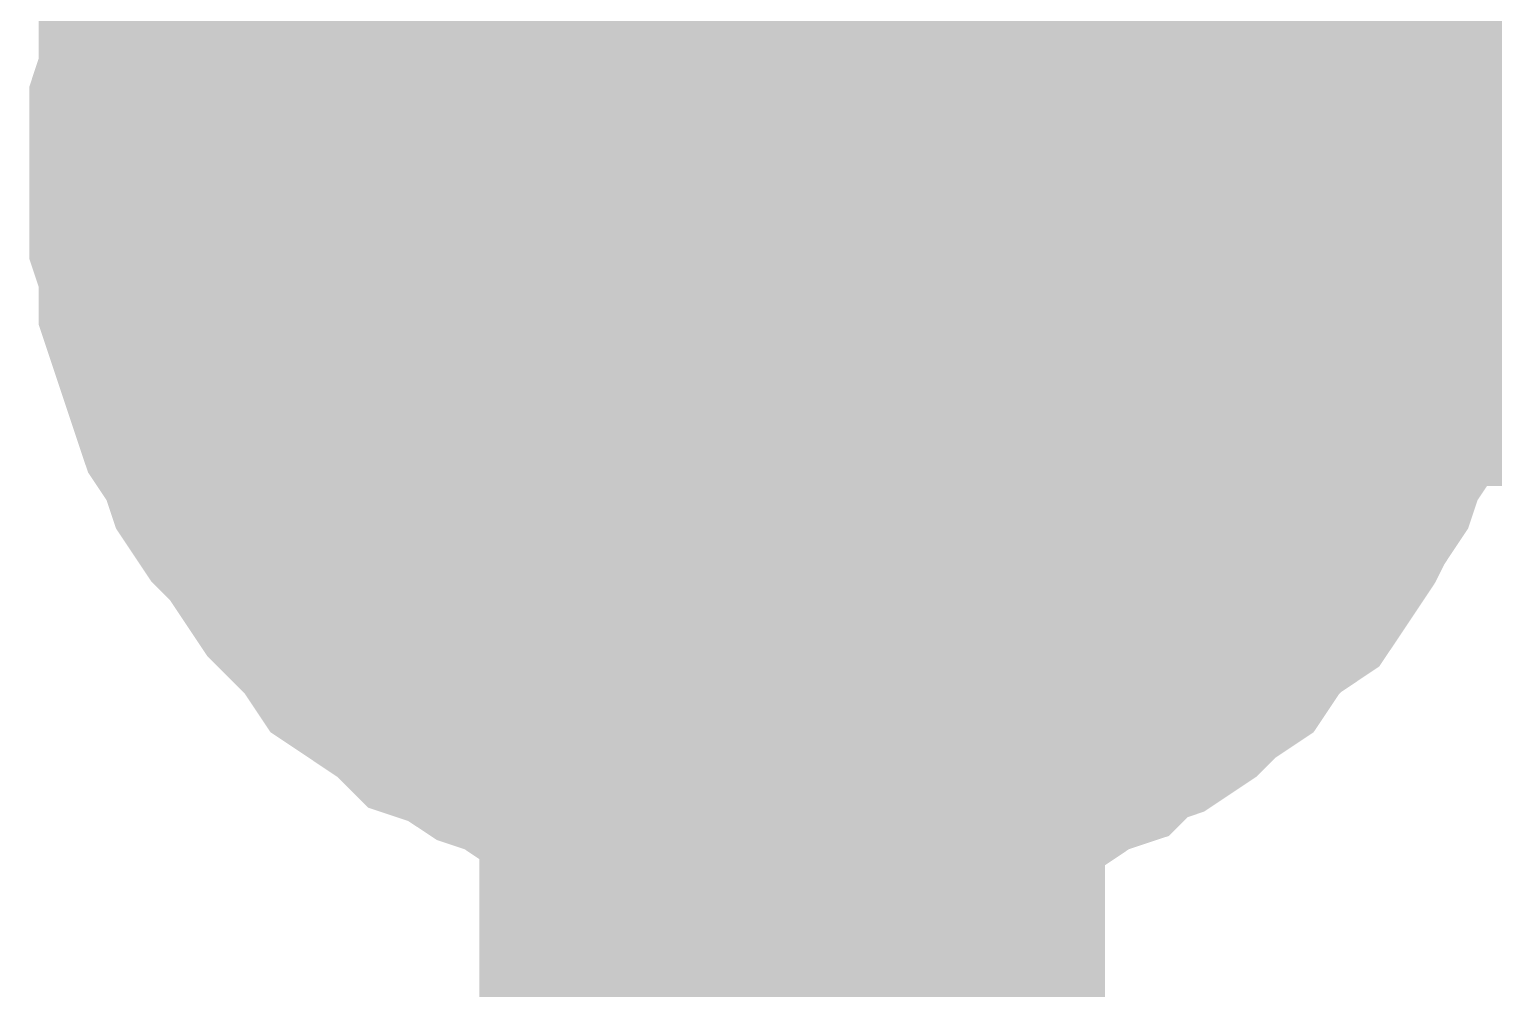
# Model space of a CAD drawing. Header units: inches. Extents: x 0 to 841, y 0 to 594.
# Drawn here: x 344.095 to 345.848, y 254.014 to 255.162 of the extents above; entities that cross this region are included whole.
import ezdxf

# ---------------------------------------------------------------- set-up
doc = ezdxf.new("R2010")
doc.units = ezdxf.units.IN
doc.layers.add('Sheet', color=255, linetype='Continuous')

msp = doc.modelspace()

# ---------------------------------------------------------------- linework, layer by layer
at = {"layer": 'Sheet'}
for points in [[(345.0081, 249.993, 0.7493, 0.7493, 0), (345.0081, 254.9901, 0.7493, 0.7493, 0), (345.0081, 259.9985, 0.7493, 0.7493, 0), (345.0081, 264.9957, 0.7493, 0.7493, 0), (345.0081, 269.9929, 0.7493, 0.7493, 0), (350.0049, 269.9929, 0.7493, 0.7493, 0)], [(344.2445, 254.9901, 0.2997, 0.2997, 0), (344.2445, 255.0351, 0.2997, 0.2997, 0), (344.2445, 255.0687, 0.2997, 0.2997, 0), (344.2557, 255.1024, 0.2997, 0.2997, 0), (344.2557, 255.1473, 0.2997, 0.2997, 0), (344.267, 255.181, 0.2997, 0.2997, 0), (344.2782, 255.2147, 0.2997, 0.2997, 0), (344.2894, 255.2596, 0.2997, 0.2997, 0), (344.3007, 255.2933, 0.2997, 0.2997, 0), (344.3231, 255.327, 0.2997, 0.2997, 0)], [(344.2445, 254.9901, 0.2997, 0.2997, 0), (344.2445, 255.0351, 0.2997, 0.2997, 0), (344.2445, 255.0687, 0.2997, 0.2997, 0), (344.2557, 255.1024, 0.2997, 0.2997, 0), (344.2557, 255.1473, 0.2997, 0.2997, 0), (344.267, 255.181, 0.2997, 0.2997, 0), (344.2782, 255.2147, 0.2997, 0.2997, 0), (344.2894, 255.2596, 0.2997, 0.2997, 0), (344.3007, 255.2933, 0.2997, 0.2997, 0), (344.3231, 255.327, 0.2997, 0.2997, 0)], [(345.693, 255.327, 0.2997, 0.2997, 0), (345.7155, 255.2933, 0.2997, 0.2997, 0), (345.7267, 255.2596, 0.2997, 0.2997, 0), (345.738, 255.2147, 0.2997, 0.2997, 0), (345.7492, 255.181, 0.2997, 0.2997, 0), (345.7604, 255.1473, 0.2997, 0.2997, 0), (345.7604, 255.1024, 0.2997, 0.2997, 0), (345.7716, 255.0687, 0.2997, 0.2997, 0), (345.7716, 255.0351, 0.2997, 0.2997, 0), (345.7716, 254.9901, 0.2997, 0.2997, 0)], [(345.693, 255.327, 0.2997, 0.2997, 0), (345.7155, 255.2933, 0.2997, 0.2997, 0), (345.7267, 255.2596, 0.2997, 0.2997, 0), (345.738, 255.2147, 0.2997, 0.2997, 0), (345.7492, 255.181, 0.2997, 0.2997, 0), (345.7604, 255.1473, 0.2997, 0.2997, 0), (345.7604, 255.1024, 0.2997, 0.2997, 0), (345.7716, 255.0687, 0.2997, 0.2997, 0), (345.7716, 255.0351, 0.2997, 0.2997, 0), (345.7716, 254.9901, 0.2997, 0.2997, 0)], [(344.5028, 254.9901, 0.2997, 0.2997, 0), (344.5028, 255.0126, 0.2997, 0.2997, 0), (344.5028, 255.0463, 0.2997, 0.2997, 0), (344.514, 255.0687, 0.2997, 0.2997, 0), (344.514, 255.0912, 0.2997, 0.2997, 0), (344.514, 255.1137, 0.2997, 0.2997, 0), (344.5252, 255.1473, 0.2997, 0.2997, 0), (344.5365, 255.1698, 0.2997, 0.2997, 0), (344.5477, 255.1923, 0.2997, 0.2997, 0), (344.5477, 255.2147, 0.2997, 0.2997, 0), (344.5589, 255.2372, 0.2997, 0.2997, 0), (344.5702, 255.2596, 0.2997, 0.2997, 0), (344.5926, 255.2821, 0.2997, 0.2997, 0), (344.6038, 255.2933, 0.2997, 0.2997, 0), (344.6151, 255.3158, 0.2997, 0.2997, 0)], [(344.5028, 254.9901, 0.2997, 0.2997, 0), (344.5028, 255.0126, 0.2997, 0.2997, 0), (344.5028, 255.0463, 0.2997, 0.2997, 0), (344.514, 255.0687, 0.2997, 0.2997, 0), (344.514, 255.0912, 0.2997, 0.2997, 0), (344.514, 255.1137, 0.2997, 0.2997, 0), (344.5252, 255.1473, 0.2997, 0.2997, 0), (344.5365, 255.1698, 0.2997, 0.2997, 0), (344.5477, 255.1923, 0.2997, 0.2997, 0), (344.5477, 255.2147, 0.2997, 0.2997, 0), (344.5589, 255.2372, 0.2997, 0.2997, 0), (344.5702, 255.2596, 0.2997, 0.2997, 0), (344.5926, 255.2821, 0.2997, 0.2997, 0), (344.6038, 255.2933, 0.2997, 0.2997, 0), (344.6151, 255.3158, 0.2997, 0.2997, 0)], [(345.4011, 255.3158, 0.2997, 0.2997, 0), (345.4123, 255.2933, 0.2997, 0.2997, 0), (345.4235, 255.2821, 0.2997, 0.2997, 0), (345.446, 255.2596, 0.2997, 0.2997, 0), (345.4572, 255.2372, 0.2997, 0.2997, 0), (345.4685, 255.2147, 0.2997, 0.2997, 0), (345.4685, 255.1923, 0.2997, 0.2997, 0), (345.4797, 255.1698, 0.2997, 0.2997, 0), (345.4909, 255.1473, 0.2997, 0.2997, 0), (345.5021, 255.1137, 0.2997, 0.2997, 0), (345.5021, 255.0912, 0.2997, 0.2997, 0), (345.5021, 255.0687, 0.2997, 0.2997, 0), (345.5134, 255.0463, 0.2997, 0.2997, 0), (345.5134, 255.0126, 0.2997, 0.2997, 0), (345.5134, 254.9901, 0.2997, 0.2997, 0)], [(345.4011, 255.3158, 0.2997, 0.2997, 0), (345.4123, 255.2933, 0.2997, 0.2997, 0), (345.4235, 255.2821, 0.2997, 0.2997, 0), (345.446, 255.2596, 0.2997, 0.2997, 0), (345.4572, 255.2372, 0.2997, 0.2997, 0), (345.4685, 255.2147, 0.2997, 0.2997, 0), (345.4685, 255.1923, 0.2997, 0.2997, 0), (345.4797, 255.1698, 0.2997, 0.2997, 0), (345.4909, 255.1473, 0.2997, 0.2997, 0), (345.5021, 255.1137, 0.2997, 0.2997, 0), (345.5021, 255.0912, 0.2997, 0.2997, 0), (345.5021, 255.0687, 0.2997, 0.2997, 0), (345.5134, 255.0463, 0.2997, 0.2997, 0), (345.5134, 255.0126, 0.2997, 0.2997, 0), (345.5134, 254.9901, 0.2997, 0.2997, 0)], [(345.0081, 254.9901, 0.7493, 0.7493, 0), (350.0049, 254.9901, 0.7493, 0.7493, 0)], [(344.2445, 254.9901, 0.0991, 0.0991, 0), (344.2445, 255.0351, 0.0991, 0.0991, 0), (344.2445, 255.0687, 0.0991, 0.0991, 0), (344.2557, 255.1024, 0.0991, 0.0991, 0), (344.2557, 255.1473, 0.0991, 0.0991, 0), (344.267, 255.181, 0.0991, 0.0991, 0), (344.2782, 255.2147, 0.0991, 0.0991, 0)], [(344.2445, 254.9901, 0.0991, 0.0991, 0), (344.2445, 255.0351, 0.0991, 0.0991, 0), (344.2445, 255.0687, 0.0991, 0.0991, 0), (344.2557, 255.1024, 0.0991, 0.0991, 0), (344.2557, 255.1473, 0.0991, 0.0991, 0), (344.267, 255.181, 0.0991, 0.0991, 0), (344.2782, 255.2147, 0.0991, 0.0991, 0)], [(344.5028, 254.9901, 0.0991, 0.0991, 0), (344.5028, 255.0126, 0.0991, 0.0991, 0), (344.5028, 255.0463, 0.0991, 0.0991, 0), (344.514, 255.0687, 0.0991, 0.0991, 0), (344.514, 255.0912, 0.0991, 0.0991, 0), (344.514, 255.1137, 0.0991, 0.0991, 0), (344.5252, 255.1473, 0.0991, 0.0991, 0), (344.5365, 255.1698, 0.0991, 0.0991, 0), (344.5477, 255.1923, 0.0991, 0.0991, 0), (344.5477, 255.2147, 0.0991, 0.0991, 0)], [(344.5028, 254.9901, 0.0991, 0.0991, 0), (344.5028, 255.0126, 0.0991, 0.0991, 0), (344.5028, 255.0463, 0.0991, 0.0991, 0), (344.514, 255.0687, 0.0991, 0.0991, 0), (344.514, 255.0912, 0.0991, 0.0991, 0), (344.514, 255.1137, 0.0991, 0.0991, 0), (344.5252, 255.1473, 0.0991, 0.0991, 0), (344.5365, 255.1698, 0.0991, 0.0991, 0), (344.5477, 255.1923, 0.0991, 0.0991, 0), (344.5477, 255.2147, 0.0991, 0.0991, 0)], [(345.4685, 255.2147, 0.0991, 0.0991, 0), (345.4685, 255.1923, 0.0991, 0.0991, 0), (345.4797, 255.1698, 0.0991, 0.0991, 0), (345.4909, 255.1473, 0.0991, 0.0991, 0), (345.5021, 255.1137, 0.0991, 0.0991, 0), (345.5021, 255.0912, 0.0991, 0.0991, 0), (345.5021, 255.0687, 0.0991, 0.0991, 0), (345.5134, 255.0463, 0.0991, 0.0991, 0), (345.5134, 255.0126, 0.0991, 0.0991, 0), (345.5134, 254.9901, 0.0991, 0.0991, 0)], [(345.4685, 255.2147, 0.0991, 0.0991, 0), (345.4685, 255.1923, 0.0991, 0.0991, 0), (345.4797, 255.1698, 0.0991, 0.0991, 0), (345.4909, 255.1473, 0.0991, 0.0991, 0), (345.5021, 255.1137, 0.0991, 0.0991, 0), (345.5021, 255.0912, 0.0991, 0.0991, 0), (345.5021, 255.0687, 0.0991, 0.0991, 0), (345.5134, 255.0463, 0.0991, 0.0991, 0), (345.5134, 255.0126, 0.0991, 0.0991, 0), (345.5134, 254.9901, 0.0991, 0.0991, 0)], [(345.738, 255.2147, 0.0991, 0.0991, 0), (345.7492, 255.181, 0.0991, 0.0991, 0), (345.7604, 255.1473, 0.0991, 0.0991, 0), (345.7604, 255.1024, 0.0991, 0.0991, 0), (345.7716, 255.0687, 0.0991, 0.0991, 0), (345.7716, 255.0351, 0.0991, 0.0991, 0), (345.7716, 254.9901, 0.0991, 0.0991, 0)], [(345.738, 255.2147, 0.0991, 0.0991, 0), (345.7492, 255.181, 0.0991, 0.0991, 0), (345.7604, 255.1473, 0.0991, 0.0991, 0), (345.7604, 255.1024, 0.0991, 0.0991, 0), (345.7716, 255.0687, 0.0991, 0.0991, 0), (345.7716, 255.0351, 0.0991, 0.0991, 0), (345.7716, 254.9901, 0.0991, 0.0991, 0)], [(345.0081, 254.2377, 0.2997, 0.2997, 0), (344.9744, 254.2377, 0.2997, 0.2997, 0), (344.9295, 254.2377, 0.2997, 0.2997, 0), (344.8958, 254.249, 0.2997, 0.2997, 0), (344.8509, 254.249, 0.2997, 0.2997, 0), (344.8172, 254.2602, 0.2997, 0.2997, 0), (344.7835, 254.2714, 0.2997, 0.2997, 0), (344.7498, 254.2827, 0.2997, 0.2997, 0), (344.7161, 254.2939, 0.2997, 0.2997, 0), (344.6824, 254.3164, 0.2997, 0.2997, 0), (344.6488, 254.3276, 0.2997, 0.2997, 0), (344.6151, 254.35, 0.2997, 0.2997, 0), (344.5814, 254.3613, 0.2997, 0.2997, 0), (344.5589, 254.3837, 0.2997, 0.2997, 0), (344.5252, 254.4062, 0.2997, 0.2997, 0), (344.4915, 254.4287, 0.2997, 0.2997, 0), (344.4691, 254.4623, 0.2997, 0.2997, 0), (344.4466, 254.4848, 0.2997, 0.2997, 0), (344.4242, 254.5073, 0.2997, 0.2997, 0), (344.4017, 254.5409, 0.2997, 0.2997, 0), (344.3793, 254.5746, 0.2997, 0.2997, 0), (344.3568, 254.5971, 0.2997, 0.2997, 0), (344.3343, 254.6308, 0.2997, 0.2997, 0), (344.3231, 254.6645, 0.2997, 0.2997, 0), (344.3007, 254.6982, 0.2997, 0.2997, 0), (344.2894, 254.7319, 0.2997, 0.2997, 0), (344.2782, 254.7655, 0.2997, 0.2997, 0), (344.267, 254.7992, 0.2997, 0.2997, 0), (344.2557, 254.8329, 0.2997, 0.2997, 0), (344.2557, 254.8778, 0.2997, 0.2997, 0), (344.2445, 254.9115, 0.2997, 0.2997, 0), (344.2445, 254.9564, 0.2997, 0.2997, 0), (344.2445, 254.9901, 0.2997, 0.2997, 0)], [(344.2445, 254.9901, 0.2997, 0.2997, 0), (344.2445, 254.9901, 0.2997, 0.2997, 0)], [(345.0081, 254.2377, 0.2997, 0.2997, 0), (344.9744, 254.2377, 0.2997, 0.2997, 0), (344.9295, 254.2377, 0.2997, 0.2997, 0), (344.8958, 254.249, 0.2997, 0.2997, 0), (344.8509, 254.249, 0.2997, 0.2997, 0), (344.8172, 254.2602, 0.2997, 0.2997, 0), (344.7835, 254.2714, 0.2997, 0.2997, 0), (344.7498, 254.2827, 0.2997, 0.2997, 0), (344.7161, 254.2939, 0.2997, 0.2997, 0), (344.6824, 254.3164, 0.2997, 0.2997, 0), (344.6488, 254.3276, 0.2997, 0.2997, 0), (344.6151, 254.35, 0.2997, 0.2997, 0), (344.5814, 254.3613, 0.2997, 0.2997, 0), (344.5589, 254.3837, 0.2997, 0.2997, 0), (344.5252, 254.4062, 0.2997, 0.2997, 0), (344.4915, 254.4287, 0.2997, 0.2997, 0), (344.4691, 254.4623, 0.2997, 0.2997, 0), (344.4466, 254.4848, 0.2997, 0.2997, 0), (344.4242, 254.5073, 0.2997, 0.2997, 0), (344.4017, 254.5409, 0.2997, 0.2997, 0), (344.3793, 254.5746, 0.2997, 0.2997, 0), (344.3568, 254.5971, 0.2997, 0.2997, 0), (344.3343, 254.6308, 0.2997, 0.2997, 0), (344.3231, 254.6645, 0.2997, 0.2997, 0), (344.3007, 254.6982, 0.2997, 0.2997, 0), (344.2894, 254.7319, 0.2997, 0.2997, 0), (344.2782, 254.7655, 0.2997, 0.2997, 0), (344.267, 254.7992, 0.2997, 0.2997, 0), (344.2557, 254.8329, 0.2997, 0.2997, 0), (344.2557, 254.8778, 0.2997, 0.2997, 0), (344.2445, 254.9115, 0.2997, 0.2997, 0), (344.2445, 254.9564, 0.2997, 0.2997, 0), (344.2445, 254.9901, 0.2997, 0.2997, 0)], [(344.2445, 254.9901, 0.2997, 0.2997, 0), (344.2445, 254.9901, 0.2997, 0.2997, 0)], [(345.0081, 254.4848, 0.2997, 0.2997, 0), (344.9856, 254.4848, 0.2997, 0.2997, 0), (344.9519, 254.4848, 0.2997, 0.2997, 0), (344.9295, 254.496, 0.2997, 0.2997, 0), (344.907, 254.496, 0.2997, 0.2997, 0), (344.8846, 254.496, 0.2997, 0.2997, 0), (344.8621, 254.5073, 0.2997, 0.2997, 0), (344.8284, 254.5185, 0.2997, 0.2997, 0), (344.806, 254.5297, 0.2997, 0.2997, 0), (344.7835, 254.5297, 0.2997, 0.2997, 0), (344.761, 254.5409, 0.2997, 0.2997, 0), (344.7498, 254.5522, 0.2997, 0.2997, 0), (344.7274, 254.5746, 0.2997, 0.2997, 0), (344.7049, 254.5859, 0.2997, 0.2997, 0), (344.6824, 254.5971, 0.2997, 0.2997, 0), (344.6712, 254.6196, 0.2997, 0.2997, 0), (344.6488, 254.6308, 0.2997, 0.2997, 0), (344.6375, 254.6532, 0.2997, 0.2997, 0), (344.6151, 254.6645, 0.2997, 0.2997, 0), (344.6038, 254.6869, 0.2997, 0.2997, 0), (344.5926, 254.7094, 0.2997, 0.2997, 0), (344.5702, 254.7319, 0.2997, 0.2997, 0), (344.5589, 254.7431, 0.2997, 0.2997, 0), (344.5477, 254.7655, 0.2997, 0.2997, 0), (344.5477, 254.788, 0.2997, 0.2997, 0), (344.5365, 254.8105, 0.2997, 0.2997, 0), (344.5252, 254.8441, 0.2997, 0.2997, 0), (344.514, 254.8666, 0.2997, 0.2997, 0), (344.514, 254.8891, 0.2997, 0.2997, 0), (344.514, 254.9115, 0.2997, 0.2997, 0), (344.5028, 254.934, 0.2997, 0.2997, 0), (344.5028, 254.9677, 0.2997, 0.2997, 0), (344.5028, 254.9901, 0.2997, 0.2997, 0)], [(344.5028, 254.9901, 0.2997, 0.2997, 0), (344.5028, 254.9901, 0.2997, 0.2997, 0)], [(345.0081, 254.4848, 0.2997, 0.2997, 0), (344.9856, 254.4848, 0.2997, 0.2997, 0), (344.9519, 254.4848, 0.2997, 0.2997, 0), (344.9295, 254.496, 0.2997, 0.2997, 0), (344.907, 254.496, 0.2997, 0.2997, 0), (344.8846, 254.496, 0.2997, 0.2997, 0), (344.8621, 254.5073, 0.2997, 0.2997, 0), (344.8284, 254.5185, 0.2997, 0.2997, 0), (344.806, 254.5297, 0.2997, 0.2997, 0), (344.7835, 254.5297, 0.2997, 0.2997, 0), (344.761, 254.5409, 0.2997, 0.2997, 0), (344.7498, 254.5522, 0.2997, 0.2997, 0), (344.7274, 254.5746, 0.2997, 0.2997, 0), (344.7049, 254.5859, 0.2997, 0.2997, 0), (344.6824, 254.5971, 0.2997, 0.2997, 0), (344.6712, 254.6196, 0.2997, 0.2997, 0), (344.6488, 254.6308, 0.2997, 0.2997, 0), (344.6375, 254.6532, 0.2997, 0.2997, 0), (344.6151, 254.6645, 0.2997, 0.2997, 0), (344.6038, 254.6869, 0.2997, 0.2997, 0), (344.5926, 254.7094, 0.2997, 0.2997, 0), (344.5702, 254.7319, 0.2997, 0.2997, 0), (344.5589, 254.7431, 0.2997, 0.2997, 0), (344.5477, 254.7655, 0.2997, 0.2997, 0), (344.5477, 254.788, 0.2997, 0.2997, 0), (344.5365, 254.8105, 0.2997, 0.2997, 0), (344.5252, 254.8441, 0.2997, 0.2997, 0), (344.514, 254.8666, 0.2997, 0.2997, 0), (344.514, 254.8891, 0.2997, 0.2997, 0), (344.514, 254.9115, 0.2997, 0.2997, 0), (344.5028, 254.934, 0.2997, 0.2997, 0), (344.5028, 254.9677, 0.2997, 0.2997, 0), (344.5028, 254.9901, 0.2997, 0.2997, 0)], [(344.5028, 254.9901, 0.2997, 0.2997, 0), (344.5028, 254.9901, 0.2997, 0.2997, 0)], [(345.7716, 254.9901, 0.2997, 0.2997, 0), (345.7716, 254.9564, 0.2997, 0.2997, 0), (345.7716, 254.9115, 0.2997, 0.2997, 0), (345.7604, 254.8778, 0.2997, 0.2997, 0), (345.7604, 254.8329, 0.2997, 0.2997, 0), (345.7492, 254.7992, 0.2997, 0.2997, 0), (345.738, 254.7655, 0.2997, 0.2997, 0), (345.7267, 254.7319, 0.2997, 0.2997, 0), (345.7155, 254.6982, 0.2997, 0.2997, 0), (345.693, 254.6645, 0.2997, 0.2997, 0), (345.6818, 254.6308, 0.2997, 0.2997, 0), (345.6594, 254.5971, 0.2997, 0.2997, 0), (345.6481, 254.5746, 0.2997, 0.2997, 0), (345.6257, 254.5409, 0.2997, 0.2997, 0), (345.6032, 254.5073, 0.2997, 0.2997, 0), (345.5695, 254.4848, 0.2997, 0.2997, 0), (345.5471, 254.4623, 0.2997, 0.2997, 0), (345.5246, 254.4287, 0.2997, 0.2997, 0), (345.4909, 254.4062, 0.2997, 0.2997, 0), (345.4685, 254.3837, 0.2997, 0.2997, 0), (345.4348, 254.3613, 0.2997, 0.2997, 0), (345.4011, 254.35, 0.2997, 0.2997, 0), (345.3786, 254.3276, 0.2997, 0.2997, 0), (345.3449, 254.3164, 0.2997, 0.2997, 0), (345.3113, 254.2939, 0.2997, 0.2997, 0), (345.2776, 254.2827, 0.2997, 0.2997, 0), (345.2327, 254.2714, 0.2997, 0.2997, 0), (345.199, 254.2602, 0.2997, 0.2997, 0), (345.1653, 254.249, 0.2997, 0.2997, 0), (345.1204, 254.249, 0.2997, 0.2997, 0), (345.0867, 254.2377, 0.2997, 0.2997, 0), (345.053, 254.2377, 0.2997, 0.2997, 0), (345.0081, 254.2377, 0.2997, 0.2997, 0)], [(345.7716, 254.9901, 0.2997, 0.2997, 0), (345.7716, 254.9564, 0.2997, 0.2997, 0), (345.7716, 254.9115, 0.2997, 0.2997, 0), (345.7604, 254.8778, 0.2997, 0.2997, 0), (345.7604, 254.8329, 0.2997, 0.2997, 0), (345.7492, 254.7992, 0.2997, 0.2997, 0), (345.738, 254.7655, 0.2997, 0.2997, 0), (345.7267, 254.7319, 0.2997, 0.2997, 0), (345.7155, 254.6982, 0.2997, 0.2997, 0), (345.693, 254.6645, 0.2997, 0.2997, 0), (345.6818, 254.6308, 0.2997, 0.2997, 0), (345.6594, 254.5971, 0.2997, 0.2997, 0), (345.6481, 254.5746, 0.2997, 0.2997, 0), (345.6257, 254.5409, 0.2997, 0.2997, 0), (345.6032, 254.5073, 0.2997, 0.2997, 0), (345.5695, 254.4848, 0.2997, 0.2997, 0), (345.5471, 254.4623, 0.2997, 0.2997, 0), (345.5246, 254.4287, 0.2997, 0.2997, 0), (345.4909, 254.4062, 0.2997, 0.2997, 0), (345.4685, 254.3837, 0.2997, 0.2997, 0), (345.4348, 254.3613, 0.2997, 0.2997, 0), (345.4011, 254.35, 0.2997, 0.2997, 0), (345.3786, 254.3276, 0.2997, 0.2997, 0), (345.3449, 254.3164, 0.2997, 0.2997, 0), (345.3113, 254.2939, 0.2997, 0.2997, 0), (345.2776, 254.2827, 0.2997, 0.2997, 0), (345.2327, 254.2714, 0.2997, 0.2997, 0), (345.199, 254.2602, 0.2997, 0.2997, 0), (345.1653, 254.249, 0.2997, 0.2997, 0), (345.1204, 254.249, 0.2997, 0.2997, 0), (345.0867, 254.2377, 0.2997, 0.2997, 0), (345.053, 254.2377, 0.2997, 0.2997, 0), (345.0081, 254.2377, 0.2997, 0.2997, 0)], [(345.5134, 254.9901, 0.2997, 0.2997, 0), (345.5134, 254.9677, 0.2997, 0.2997, 0), (345.5134, 254.934, 0.2997, 0.2997, 0), (345.5021, 254.9115, 0.2997, 0.2997, 0), (345.5021, 254.8891, 0.2997, 0.2997, 0), (345.5021, 254.8666, 0.2997, 0.2997, 0), (345.4909, 254.8441, 0.2997, 0.2997, 0), (345.4797, 254.8105, 0.2997, 0.2997, 0), (345.4685, 254.788, 0.2997, 0.2997, 0), (345.4685, 254.7655, 0.2997, 0.2997, 0), (345.4572, 254.7431, 0.2997, 0.2997, 0), (345.446, 254.7319, 0.2997, 0.2997, 0), (345.4235, 254.7094, 0.2997, 0.2997, 0), (345.4123, 254.6869, 0.2997, 0.2997, 0), (345.4011, 254.6645, 0.2997, 0.2997, 0), (345.3786, 254.6532, 0.2997, 0.2997, 0), (345.3674, 254.6308, 0.2997, 0.2997, 0), (345.3449, 254.6196, 0.2997, 0.2997, 0), (345.3337, 254.5971, 0.2997, 0.2997, 0), (345.3113, 254.5859, 0.2997, 0.2997, 0), (345.2888, 254.5746, 0.2997, 0.2997, 0), (345.2663, 254.5522, 0.2997, 0.2997, 0), (345.2551, 254.5409, 0.2997, 0.2997, 0), (345.2327, 254.5297, 0.2997, 0.2997, 0), (345.2102, 254.5297, 0.2997, 0.2997, 0), (345.1877, 254.5185, 0.2997, 0.2997, 0), (345.1541, 254.5073, 0.2997, 0.2997, 0), (345.1316, 254.496, 0.2997, 0.2997, 0), (345.1091, 254.496, 0.2997, 0.2997, 0), (345.0867, 254.496, 0.2997, 0.2997, 0), (345.0642, 254.4848, 0.2997, 0.2997, 0), (345.0305, 254.4848, 0.2997, 0.2997, 0), (345.0081, 254.4848, 0.2997, 0.2997, 0)], [(345.5134, 254.9901, 0.2997, 0.2997, 0), (345.5134, 254.9677, 0.2997, 0.2997, 0), (345.5134, 254.934, 0.2997, 0.2997, 0), (345.5021, 254.9115, 0.2997, 0.2997, 0), (345.5021, 254.8891, 0.2997, 0.2997, 0), (345.5021, 254.8666, 0.2997, 0.2997, 0), (345.4909, 254.8441, 0.2997, 0.2997, 0), (345.4797, 254.8105, 0.2997, 0.2997, 0), (345.4685, 254.788, 0.2997, 0.2997, 0), (345.4685, 254.7655, 0.2997, 0.2997, 0), (345.4572, 254.7431, 0.2997, 0.2997, 0), (345.446, 254.7319, 0.2997, 0.2997, 0), (345.4235, 254.7094, 0.2997, 0.2997, 0), (345.4123, 254.6869, 0.2997, 0.2997, 0), (345.4011, 254.6645, 0.2997, 0.2997, 0), (345.3786, 254.6532, 0.2997, 0.2997, 0), (345.3674, 254.6308, 0.2997, 0.2997, 0), (345.3449, 254.6196, 0.2997, 0.2997, 0), (345.3337, 254.5971, 0.2997, 0.2997, 0), (345.3113, 254.5859, 0.2997, 0.2997, 0), (345.2888, 254.5746, 0.2997, 0.2997, 0), (345.2663, 254.5522, 0.2997, 0.2997, 0), (345.2551, 254.5409, 0.2997, 0.2997, 0), (345.2327, 254.5297, 0.2997, 0.2997, 0), (345.2102, 254.5297, 0.2997, 0.2997, 0), (345.1877, 254.5185, 0.2997, 0.2997, 0), (345.1541, 254.5073, 0.2997, 0.2997, 0), (345.1316, 254.496, 0.2997, 0.2997, 0), (345.1091, 254.496, 0.2997, 0.2997, 0), (345.0867, 254.496, 0.2997, 0.2997, 0), (345.0642, 254.4848, 0.2997, 0.2997, 0), (345.0305, 254.4848, 0.2997, 0.2997, 0), (345.0081, 254.4848, 0.2997, 0.2997, 0)], [(345.5134, 254.9901, 0.2997, 0.2997, 0), (345.5134, 254.9901, 0.2997, 0.2997, 0), (345.5134, 254.9901, 0.2997, 0.2997, 0), (345.5134, 254.9901, 0.2997, 0.2997, 0), (345.5134, 254.9901, 0.2997, 0.2997, 0), (345.5134, 254.9901, 0.2997, 0.2997, 0), (345.5134, 254.9901, 0.2997, 0.2997, 0), (345.5134, 254.9901, 0.2997, 0.2997, 0), (345.5134, 254.9901, 0.2997, 0.2997, 0), (345.5134, 254.9901, 0.2997, 0.2997, 0), (345.5134, 254.9901, 0.2997, 0.2997, 0), (345.5134, 254.9901, 0.2997, 0.2997, 0), (345.5134, 254.9901, 0.2997, 0.2997, 0), (345.5134, 254.9901, 0.2997, 0.2997, 0), (345.5134, 254.9901, 0.2997, 0.2997, 0), (345.5134, 254.9901, 0.2997, 0.2997, 0), (345.5134, 254.9901, 0.2997, 0.2997, 0), (345.5134, 254.9901, 0.2997, 0.2997, 0), (345.5134, 254.9901, 0.2997, 0.2997, 0), (345.5134, 254.9901, 0.2997, 0.2997, 0), (345.5134, 254.9901, 0.2997, 0.2997, 0), (345.5134, 254.9901, 0.2997, 0.2997, 0), (345.5134, 254.9901, 0.2997, 0.2997, 0), (345.5134, 254.9901, 0.2997, 0.2997, 0), (345.5134, 254.9901, 0.2997, 0.2997, 0), (345.5134, 254.9901, 0.2997, 0.2997, 0), (345.5134, 254.9901, 0.2997, 0.2997, 0), (345.5134, 254.9901, 0.2997, 0.2997, 0), (345.5134, 254.9901, 0.2997, 0.2997, 0), (345.5134, 254.9901, 0.2997, 0.2997, 0), (345.5134, 254.9901, 0.2997, 0.2997, 0), (345.5134, 254.9901, 0.2997, 0.2997, 0), (345.5134, 254.9901, 0.2997, 0.2997, 0)], [(345.5134, 254.9901, 0.2997, 0.2997, 0), (345.5134, 254.9901, 0.2997, 0.2997, 0)], [(345.5134, 254.9901, 0.2997, 0.2997, 0), (345.5134, 254.9901, 0.2997, 0.2997, 0), (345.5134, 254.9901, 0.2997, 0.2997, 0), (345.5134, 254.9901, 0.2997, 0.2997, 0), (345.5134, 254.9901, 0.2997, 0.2997, 0), (345.5134, 254.9901, 0.2997, 0.2997, 0), (345.5134, 254.9901, 0.2997, 0.2997, 0), (345.5134, 254.9901, 0.2997, 0.2997, 0), (345.5134, 254.9901, 0.2997, 0.2997, 0), (345.5134, 254.9901, 0.2997, 0.2997, 0), (345.5134, 254.9901, 0.2997, 0.2997, 0), (345.5134, 254.9901, 0.2997, 0.2997, 0), (345.5134, 254.9901, 0.2997, 0.2997, 0), (345.5134, 254.9901, 0.2997, 0.2997, 0), (345.5134, 254.9901, 0.2997, 0.2997, 0), (345.5134, 254.9901, 0.2997, 0.2997, 0), (345.5134, 254.9901, 0.2997, 0.2997, 0), (345.5134, 254.9901, 0.2997, 0.2997, 0), (345.5134, 254.9901, 0.2997, 0.2997, 0), (345.5134, 254.9901, 0.2997, 0.2997, 0), (345.5134, 254.9901, 0.2997, 0.2997, 0), (345.5134, 254.9901, 0.2997, 0.2997, 0), (345.5134, 254.9901, 0.2997, 0.2997, 0), (345.5134, 254.9901, 0.2997, 0.2997, 0), (345.5134, 254.9901, 0.2997, 0.2997, 0), (345.5134, 254.9901, 0.2997, 0.2997, 0), (345.5134, 254.9901, 0.2997, 0.2997, 0), (345.5134, 254.9901, 0.2997, 0.2997, 0), (345.5134, 254.9901, 0.2997, 0.2997, 0), (345.5134, 254.9901, 0.2997, 0.2997, 0), (345.5134, 254.9901, 0.2997, 0.2997, 0), (345.5134, 254.9901, 0.2997, 0.2997, 0), (345.5134, 254.9901, 0.2997, 0.2997, 0)], [(345.5134, 254.9901, 0.2997, 0.2997, 0), (345.5134, 254.9901, 0.2997, 0.2997, 0)], [(345.7716, 254.9901, 0.2997, 0.2997, 0), (345.7716, 254.9901, 0.2997, 0.2997, 0), (345.7716, 254.9901, 0.2997, 0.2997, 0), (345.7716, 254.9901, 0.2997, 0.2997, 0), (345.7716, 254.9901, 0.2997, 0.2997, 0), (345.7716, 254.9901, 0.2997, 0.2997, 0), (345.7716, 254.9901, 0.2997, 0.2997, 0), (345.7716, 254.9901, 0.2997, 0.2997, 0), (345.7716, 254.9901, 0.2997, 0.2997, 0), (345.7716, 254.9901, 0.2997, 0.2997, 0), (345.7716, 254.9901, 0.2997, 0.2997, 0), (345.7716, 254.9901, 0.2997, 0.2997, 0), (345.7716, 254.9901, 0.2997, 0.2997, 0), (345.7716, 254.9901, 0.2997, 0.2997, 0), (345.7716, 254.9901, 0.2997, 0.2997, 0), (345.7716, 254.9901, 0.2997, 0.2997, 0), (345.7716, 254.9901, 0.2997, 0.2997, 0), (345.7716, 254.9901, 0.2997, 0.2997, 0), (345.7716, 254.9901, 0.2997, 0.2997, 0), (345.7716, 254.9901, 0.2997, 0.2997, 0), (345.7716, 254.9901, 0.2997, 0.2997, 0), (345.7716, 254.9901, 0.2997, 0.2997, 0), (345.7716, 254.9901, 0.2997, 0.2997, 0), (345.7716, 254.9901, 0.2997, 0.2997, 0), (345.7716, 254.9901, 0.2997, 0.2997, 0), (345.7716, 254.9901, 0.2997, 0.2997, 0), (345.7716, 254.9901, 0.2997, 0.2997, 0), (345.7716, 254.9901, 0.2997, 0.2997, 0), (345.7716, 254.9901, 0.2997, 0.2997, 0), (345.7716, 254.9901, 0.2997, 0.2997, 0), (345.7716, 254.9901, 0.2997, 0.2997, 0), (345.7716, 254.9901, 0.2997, 0.2997, 0), (345.7716, 254.9901, 0.2997, 0.2997, 0)], [(345.7716, 254.9901, 0.2997, 0.2997, 0), (345.7716, 254.9901, 0.2997, 0.2997, 0)], [(345.7716, 254.9901, 0.2997, 0.2997, 0), (345.7716, 254.9901, 0.2997, 0.2997, 0), (345.7716, 254.9901, 0.2997, 0.2997, 0), (345.7716, 254.9901, 0.2997, 0.2997, 0), (345.7716, 254.9901, 0.2997, 0.2997, 0), (345.7716, 254.9901, 0.2997, 0.2997, 0), (345.7716, 254.9901, 0.2997, 0.2997, 0), (345.7716, 254.9901, 0.2997, 0.2997, 0), (345.7716, 254.9901, 0.2997, 0.2997, 0), (345.7716, 254.9901, 0.2997, 0.2997, 0), (345.7716, 254.9901, 0.2997, 0.2997, 0), (345.7716, 254.9901, 0.2997, 0.2997, 0), (345.7716, 254.9901, 0.2997, 0.2997, 0), (345.7716, 254.9901, 0.2997, 0.2997, 0), (345.7716, 254.9901, 0.2997, 0.2997, 0), (345.7716, 254.9901, 0.2997, 0.2997, 0), (345.7716, 254.9901, 0.2997, 0.2997, 0), (345.7716, 254.9901, 0.2997, 0.2997, 0), (345.7716, 254.9901, 0.2997, 0.2997, 0), (345.7716, 254.9901, 0.2997, 0.2997, 0), (345.7716, 254.9901, 0.2997, 0.2997, 0), (345.7716, 254.9901, 0.2997, 0.2997, 0), (345.7716, 254.9901, 0.2997, 0.2997, 0), (345.7716, 254.9901, 0.2997, 0.2997, 0), (345.7716, 254.9901, 0.2997, 0.2997, 0), (345.7716, 254.9901, 0.2997, 0.2997, 0), (345.7716, 254.9901, 0.2997, 0.2997, 0), (345.7716, 254.9901, 0.2997, 0.2997, 0), (345.7716, 254.9901, 0.2997, 0.2997, 0), (345.7716, 254.9901, 0.2997, 0.2997, 0), (345.7716, 254.9901, 0.2997, 0.2997, 0), (345.7716, 254.9901, 0.2997, 0.2997, 0), (345.7716, 254.9901, 0.2997, 0.2997, 0)], [(345.7716, 254.9901, 0.2997, 0.2997, 0), (345.7716, 254.9901, 0.2997, 0.2997, 0)], [(345.0081, 254.2377, 0.0991, 0.0991, 0), (344.9744, 254.2377, 0.0991, 0.0991, 0), (344.9295, 254.2377, 0.0991, 0.0991, 0), (344.8958, 254.249, 0.0991, 0.0991, 0), (344.8509, 254.249, 0.0991, 0.0991, 0), (344.8172, 254.2602, 0.0991, 0.0991, 0), (344.7835, 254.2714, 0.0991, 0.0991, 0), (344.7498, 254.2827, 0.0991, 0.0991, 0), (344.7161, 254.2939, 0.0991, 0.0991, 0), (344.6824, 254.3164, 0.0991, 0.0991, 0), (344.6488, 254.3276, 0.0991, 0.0991, 0), (344.6151, 254.35, 0.0991, 0.0991, 0), (344.5814, 254.3613, 0.0991, 0.0991, 0), (344.5589, 254.3837, 0.0991, 0.0991, 0), (344.5252, 254.4062, 0.0991, 0.0991, 0), (344.4915, 254.4287, 0.0991, 0.0991, 0), (344.4691, 254.4623, 0.0991, 0.0991, 0), (344.4466, 254.4848, 0.0991, 0.0991, 0), (344.4242, 254.5073, 0.0991, 0.0991, 0), (344.4017, 254.5409, 0.0991, 0.0991, 0), (344.3793, 254.5746, 0.0991, 0.0991, 0), (344.3568, 254.5971, 0.0991, 0.0991, 0), (344.3343, 254.6308, 0.0991, 0.0991, 0), (344.3231, 254.6645, 0.0991, 0.0991, 0), (344.3007, 254.6982, 0.0991, 0.0991, 0), (344.2894, 254.7319, 0.0991, 0.0991, 0), (344.2782, 254.7655, 0.0991, 0.0991, 0), (344.267, 254.7992, 0.0991, 0.0991, 0), (344.2557, 254.8329, 0.0991, 0.0991, 0), (344.2557, 254.8778, 0.0991, 0.0991, 0), (344.2445, 254.9115, 0.0991, 0.0991, 0), (344.2445, 254.9564, 0.0991, 0.0991, 0), (344.2445, 254.9901, 0.0991, 0.0991, 0)], [(344.2445, 254.9901, 0.0991, 0.0991, 0), (344.2445, 254.9901, 0.0991, 0.0991, 0)], [(345.0081, 254.2377, 0.0991, 0.0991, 0), (344.9744, 254.2377, 0.0991, 0.0991, 0), (344.9295, 254.2377, 0.0991, 0.0991, 0), (344.8958, 254.249, 0.0991, 0.0991, 0), (344.8509, 254.249, 0.0991, 0.0991, 0), (344.8172, 254.2602, 0.0991, 0.0991, 0), (344.7835, 254.2714, 0.0991, 0.0991, 0), (344.7498, 254.2827, 0.0991, 0.0991, 0), (344.7161, 254.2939, 0.0991, 0.0991, 0), (344.6824, 254.3164, 0.0991, 0.0991, 0), (344.6488, 254.3276, 0.0991, 0.0991, 0), (344.6151, 254.35, 0.0991, 0.0991, 0), (344.5814, 254.3613, 0.0991, 0.0991, 0), (344.5589, 254.3837, 0.0991, 0.0991, 0), (344.5252, 254.4062, 0.0991, 0.0991, 0), (344.4915, 254.4287, 0.0991, 0.0991, 0), (344.4691, 254.4623, 0.0991, 0.0991, 0), (344.4466, 254.4848, 0.0991, 0.0991, 0), (344.4242, 254.5073, 0.0991, 0.0991, 0), (344.4017, 254.5409, 0.0991, 0.0991, 0), (344.3793, 254.5746, 0.0991, 0.0991, 0), (344.3568, 254.5971, 0.0991, 0.0991, 0), (344.3343, 254.6308, 0.0991, 0.0991, 0), (344.3231, 254.6645, 0.0991, 0.0991, 0), (344.3007, 254.6982, 0.0991, 0.0991, 0), (344.2894, 254.7319, 0.0991, 0.0991, 0), (344.2782, 254.7655, 0.0991, 0.0991, 0), (344.267, 254.7992, 0.0991, 0.0991, 0), (344.2557, 254.8329, 0.0991, 0.0991, 0), (344.2557, 254.8778, 0.0991, 0.0991, 0), (344.2445, 254.9115, 0.0991, 0.0991, 0), (344.2445, 254.9564, 0.0991, 0.0991, 0), (344.2445, 254.9901, 0.0991, 0.0991, 0)], [(344.2445, 254.9901, 0.0991, 0.0991, 0), (344.2445, 254.9901, 0.0991, 0.0991, 0)], [(345.0081, 254.4848, 0.0991, 0.0991, 0), (344.9856, 254.4848, 0.0991, 0.0991, 0), (344.9519, 254.4848, 0.0991, 0.0991, 0), (344.9295, 254.496, 0.0991, 0.0991, 0), (344.907, 254.496, 0.0991, 0.0991, 0), (344.8846, 254.496, 0.0991, 0.0991, 0), (344.8621, 254.5073, 0.0991, 0.0991, 0), (344.8284, 254.5185, 0.0991, 0.0991, 0), (344.806, 254.5297, 0.0991, 0.0991, 0), (344.7835, 254.5297, 0.0991, 0.0991, 0), (344.761, 254.5409, 0.0991, 0.0991, 0), (344.7498, 254.5522, 0.0991, 0.0991, 0), (344.7274, 254.5746, 0.0991, 0.0991, 0), (344.7049, 254.5859, 0.0991, 0.0991, 0), (344.6824, 254.5971, 0.0991, 0.0991, 0), (344.6712, 254.6196, 0.0991, 0.0991, 0), (344.6488, 254.6308, 0.0991, 0.0991, 0), (344.6375, 254.6532, 0.0991, 0.0991, 0), (344.6151, 254.6645, 0.0991, 0.0991, 0), (344.6038, 254.6869, 0.0991, 0.0991, 0), (344.5926, 254.7094, 0.0991, 0.0991, 0), (344.5702, 254.7319, 0.0991, 0.0991, 0), (344.5589, 254.7431, 0.0991, 0.0991, 0), (344.5477, 254.7655, 0.0991, 0.0991, 0), (344.5477, 254.788, 0.0991, 0.0991, 0), (344.5365, 254.8105, 0.0991, 0.0991, 0), (344.5252, 254.8441, 0.0991, 0.0991, 0), (344.514, 254.8666, 0.0991, 0.0991, 0), (344.514, 254.8891, 0.0991, 0.0991, 0), (344.514, 254.9115, 0.0991, 0.0991, 0), (344.5028, 254.934, 0.0991, 0.0991, 0), (344.5028, 254.9677, 0.0991, 0.0991, 0), (344.5028, 254.9901, 0.0991, 0.0991, 0)], [(344.5028, 254.9901, 0.0991, 0.0991, 0), (344.5028, 254.9901, 0.0991, 0.0991, 0)], [(345.0081, 254.4848, 0.0991, 0.0991, 0), (344.9856, 254.4848, 0.0991, 0.0991, 0), (344.9519, 254.4848, 0.0991, 0.0991, 0), (344.9295, 254.496, 0.0991, 0.0991, 0), (344.907, 254.496, 0.0991, 0.0991, 0), (344.8846, 254.496, 0.0991, 0.0991, 0), (344.8621, 254.5073, 0.0991, 0.0991, 0), (344.8284, 254.5185, 0.0991, 0.0991, 0), (344.806, 254.5297, 0.0991, 0.0991, 0), (344.7835, 254.5297, 0.0991, 0.0991, 0), (344.761, 254.5409, 0.0991, 0.0991, 0), (344.7498, 254.5522, 0.0991, 0.0991, 0), (344.7274, 254.5746, 0.0991, 0.0991, 0), (344.7049, 254.5859, 0.0991, 0.0991, 0), (344.6824, 254.5971, 0.0991, 0.0991, 0), (344.6712, 254.6196, 0.0991, 0.0991, 0), (344.6488, 254.6308, 0.0991, 0.0991, 0), (344.6375, 254.6532, 0.0991, 0.0991, 0), (344.6151, 254.6645, 0.0991, 0.0991, 0), (344.6038, 254.6869, 0.0991, 0.0991, 0), (344.5926, 254.7094, 0.0991, 0.0991, 0), (344.5702, 254.7319, 0.0991, 0.0991, 0), (344.5589, 254.7431, 0.0991, 0.0991, 0), (344.5477, 254.7655, 0.0991, 0.0991, 0), (344.5477, 254.788, 0.0991, 0.0991, 0), (344.5365, 254.8105, 0.0991, 0.0991, 0), (344.5252, 254.8441, 0.0991, 0.0991, 0), (344.514, 254.8666, 0.0991, 0.0991, 0), (344.514, 254.8891, 0.0991, 0.0991, 0), (344.514, 254.9115, 0.0991, 0.0991, 0), (344.5028, 254.934, 0.0991, 0.0991, 0), (344.5028, 254.9677, 0.0991, 0.0991, 0), (344.5028, 254.9901, 0.0991, 0.0991, 0)], [(344.5028, 254.9901, 0.0991, 0.0991, 0), (344.5028, 254.9901, 0.0991, 0.0991, 0)], [(345.7716, 254.9901, 0.0991, 0.0991, 0), (345.7716, 254.9564, 0.0991, 0.0991, 0), (345.7716, 254.9115, 0.0991, 0.0991, 0), (345.7604, 254.8778, 0.0991, 0.0991, 0), (345.7604, 254.8329, 0.0991, 0.0991, 0), (345.7492, 254.7992, 0.0991, 0.0991, 0), (345.738, 254.7655, 0.0991, 0.0991, 0), (345.7267, 254.7319, 0.0991, 0.0991, 0), (345.7155, 254.6982, 0.0991, 0.0991, 0), (345.693, 254.6645, 0.0991, 0.0991, 0), (345.6818, 254.6308, 0.0991, 0.0991, 0), (345.6594, 254.5971, 0.0991, 0.0991, 0), (345.6481, 254.5746, 0.0991, 0.0991, 0), (345.6257, 254.5409, 0.0991, 0.0991, 0), (345.6032, 254.5073, 0.0991, 0.0991, 0), (345.5695, 254.4848, 0.0991, 0.0991, 0), (345.5471, 254.4623, 0.0991, 0.0991, 0), (345.5246, 254.4287, 0.0991, 0.0991, 0), (345.4909, 254.4062, 0.0991, 0.0991, 0), (345.4685, 254.3837, 0.0991, 0.0991, 0), (345.4348, 254.3613, 0.0991, 0.0991, 0), (345.4011, 254.35, 0.0991, 0.0991, 0), (345.3786, 254.3276, 0.0991, 0.0991, 0), (345.3449, 254.3164, 0.0991, 0.0991, 0), (345.3113, 254.2939, 0.0991, 0.0991, 0), (345.2776, 254.2827, 0.0991, 0.0991, 0), (345.2327, 254.2714, 0.0991, 0.0991, 0), (345.199, 254.2602, 0.0991, 0.0991, 0), (345.1653, 254.249, 0.0991, 0.0991, 0), (345.1204, 254.249, 0.0991, 0.0991, 0), (345.0867, 254.2377, 0.0991, 0.0991, 0), (345.053, 254.2377, 0.0991, 0.0991, 0), (345.0081, 254.2377, 0.0991, 0.0991, 0)], [(345.7716, 254.9901, 0.0991, 0.0991, 0), (345.7716, 254.9564, 0.0991, 0.0991, 0), (345.7716, 254.9115, 0.0991, 0.0991, 0), (345.7604, 254.8778, 0.0991, 0.0991, 0), (345.7604, 254.8329, 0.0991, 0.0991, 0), (345.7492, 254.7992, 0.0991, 0.0991, 0), (345.738, 254.7655, 0.0991, 0.0991, 0), (345.7267, 254.7319, 0.0991, 0.0991, 0), (345.7155, 254.6982, 0.0991, 0.0991, 0), (345.693, 254.6645, 0.0991, 0.0991, 0), (345.6818, 254.6308, 0.0991, 0.0991, 0), (345.6594, 254.5971, 0.0991, 0.0991, 0), (345.6481, 254.5746, 0.0991, 0.0991, 0), (345.6257, 254.5409, 0.0991, 0.0991, 0), (345.6032, 254.5073, 0.0991, 0.0991, 0), (345.5695, 254.4848, 0.0991, 0.0991, 0), (345.5471, 254.4623, 0.0991, 0.0991, 0), (345.5246, 254.4287, 0.0991, 0.0991, 0), (345.4909, 254.4062, 0.0991, 0.0991, 0), (345.4685, 254.3837, 0.0991, 0.0991, 0), (345.4348, 254.3613, 0.0991, 0.0991, 0), (345.4011, 254.35, 0.0991, 0.0991, 0), (345.3786, 254.3276, 0.0991, 0.0991, 0), (345.3449, 254.3164, 0.0991, 0.0991, 0), (345.3113, 254.2939, 0.0991, 0.0991, 0), (345.2776, 254.2827, 0.0991, 0.0991, 0), (345.2327, 254.2714, 0.0991, 0.0991, 0), (345.199, 254.2602, 0.0991, 0.0991, 0), (345.1653, 254.249, 0.0991, 0.0991, 0), (345.1204, 254.249, 0.0991, 0.0991, 0), (345.0867, 254.2377, 0.0991, 0.0991, 0), (345.053, 254.2377, 0.0991, 0.0991, 0), (345.0081, 254.2377, 0.0991, 0.0991, 0)], [(345.5134, 254.9901, 0.0991, 0.0991, 0), (345.5134, 254.9677, 0.0991, 0.0991, 0), (345.5134, 254.934, 0.0991, 0.0991, 0), (345.5021, 254.9115, 0.0991, 0.0991, 0), (345.5021, 254.8891, 0.0991, 0.0991, 0), (345.5021, 254.8666, 0.0991, 0.0991, 0), (345.4909, 254.8441, 0.0991, 0.0991, 0), (345.4797, 254.8105, 0.0991, 0.0991, 0), (345.4685, 254.788, 0.0991, 0.0991, 0), (345.4685, 254.7655, 0.0991, 0.0991, 0), (345.4572, 254.7431, 0.0991, 0.0991, 0), (345.446, 254.7319, 0.0991, 0.0991, 0), (345.4235, 254.7094, 0.0991, 0.0991, 0), (345.4123, 254.6869, 0.0991, 0.0991, 0), (345.4011, 254.6645, 0.0991, 0.0991, 0), (345.3786, 254.6532, 0.0991, 0.0991, 0), (345.3674, 254.6308, 0.0991, 0.0991, 0), (345.3449, 254.6196, 0.0991, 0.0991, 0), (345.3337, 254.5971, 0.0991, 0.0991, 0), (345.3113, 254.5859, 0.0991, 0.0991, 0), (345.2888, 254.5746, 0.0991, 0.0991, 0), (345.2663, 254.5522, 0.0991, 0.0991, 0), (345.2551, 254.5409, 0.0991, 0.0991, 0), (345.2327, 254.5297, 0.0991, 0.0991, 0), (345.2102, 254.5297, 0.0991, 0.0991, 0), (345.1877, 254.5185, 0.0991, 0.0991, 0), (345.1541, 254.5073, 0.0991, 0.0991, 0), (345.1316, 254.496, 0.0991, 0.0991, 0), (345.1091, 254.496, 0.0991, 0.0991, 0), (345.0867, 254.496, 0.0991, 0.0991, 0), (345.0642, 254.4848, 0.0991, 0.0991, 0), (345.0305, 254.4848, 0.0991, 0.0991, 0), (345.0081, 254.4848, 0.0991, 0.0991, 0)], [(345.5134, 254.9901, 0.0991, 0.0991, 0), (345.5134, 254.9677, 0.0991, 0.0991, 0), (345.5134, 254.934, 0.0991, 0.0991, 0), (345.5021, 254.9115, 0.0991, 0.0991, 0), (345.5021, 254.8891, 0.0991, 0.0991, 0), (345.5021, 254.8666, 0.0991, 0.0991, 0), (345.4909, 254.8441, 0.0991, 0.0991, 0), (345.4797, 254.8105, 0.0991, 0.0991, 0), (345.4685, 254.788, 0.0991, 0.0991, 0), (345.4685, 254.7655, 0.0991, 0.0991, 0), (345.4572, 254.7431, 0.0991, 0.0991, 0), (345.446, 254.7319, 0.0991, 0.0991, 0), (345.4235, 254.7094, 0.0991, 0.0991, 0), (345.4123, 254.6869, 0.0991, 0.0991, 0), (345.4011, 254.6645, 0.0991, 0.0991, 0), (345.3786, 254.6532, 0.0991, 0.0991, 0), (345.3674, 254.6308, 0.0991, 0.0991, 0), (345.3449, 254.6196, 0.0991, 0.0991, 0), (345.3337, 254.5971, 0.0991, 0.0991, 0), (345.3113, 254.5859, 0.0991, 0.0991, 0), (345.2888, 254.5746, 0.0991, 0.0991, 0), (345.2663, 254.5522, 0.0991, 0.0991, 0), (345.2551, 254.5409, 0.0991, 0.0991, 0), (345.2327, 254.5297, 0.0991, 0.0991, 0), (345.2102, 254.5297, 0.0991, 0.0991, 0), (345.1877, 254.5185, 0.0991, 0.0991, 0), (345.1541, 254.5073, 0.0991, 0.0991, 0), (345.1316, 254.496, 0.0991, 0.0991, 0), (345.1091, 254.496, 0.0991, 0.0991, 0), (345.0867, 254.496, 0.0991, 0.0991, 0), (345.0642, 254.4848, 0.0991, 0.0991, 0), (345.0305, 254.4848, 0.0991, 0.0991, 0), (345.0081, 254.4848, 0.0991, 0.0991, 0)], [(345.5134, 254.9901, 0.0991, 0.0991, 0), (345.5134, 254.9901, 0.0991, 0.0991, 0), (345.5134, 254.9901, 0.0991, 0.0991, 0), (345.5134, 254.9901, 0.0991, 0.0991, 0), (345.5134, 254.9901, 0.0991, 0.0991, 0), (345.5134, 254.9901, 0.0991, 0.0991, 0), (345.5134, 254.9901, 0.0991, 0.0991, 0), (345.5134, 254.9901, 0.0991, 0.0991, 0), (345.5134, 254.9901, 0.0991, 0.0991, 0), (345.5134, 254.9901, 0.0991, 0.0991, 0), (345.5134, 254.9901, 0.0991, 0.0991, 0), (345.5134, 254.9901, 0.0991, 0.0991, 0), (345.5134, 254.9901, 0.0991, 0.0991, 0), (345.5134, 254.9901, 0.0991, 0.0991, 0), (345.5134, 254.9901, 0.0991, 0.0991, 0), (345.5134, 254.9901, 0.0991, 0.0991, 0), (345.5134, 254.9901, 0.0991, 0.0991, 0), (345.5134, 254.9901, 0.0991, 0.0991, 0), (345.5134, 254.9901, 0.0991, 0.0991, 0), (345.5134, 254.9901, 0.0991, 0.0991, 0), (345.5134, 254.9901, 0.0991, 0.0991, 0), (345.5134, 254.9901, 0.0991, 0.0991, 0), (345.5134, 254.9901, 0.0991, 0.0991, 0), (345.5134, 254.9901, 0.0991, 0.0991, 0), (345.5134, 254.9901, 0.0991, 0.0991, 0), (345.5134, 254.9901, 0.0991, 0.0991, 0), (345.5134, 254.9901, 0.0991, 0.0991, 0), (345.5134, 254.9901, 0.0991, 0.0991, 0), (345.5134, 254.9901, 0.0991, 0.0991, 0), (345.5134, 254.9901, 0.0991, 0.0991, 0), (345.5134, 254.9901, 0.0991, 0.0991, 0), (345.5134, 254.9901, 0.0991, 0.0991, 0), (345.5134, 254.9901, 0.0991, 0.0991, 0)], [(345.5134, 254.9901, 0.0991, 0.0991, 0), (345.5134, 254.9901, 0.0991, 0.0991, 0)], [(345.5134, 254.9901, 0.0991, 0.0991, 0), (345.5134, 254.9901, 0.0991, 0.0991, 0), (345.5134, 254.9901, 0.0991, 0.0991, 0), (345.5134, 254.9901, 0.0991, 0.0991, 0), (345.5134, 254.9901, 0.0991, 0.0991, 0), (345.5134, 254.9901, 0.0991, 0.0991, 0), (345.5134, 254.9901, 0.0991, 0.0991, 0), (345.5134, 254.9901, 0.0991, 0.0991, 0), (345.5134, 254.9901, 0.0991, 0.0991, 0), (345.5134, 254.9901, 0.0991, 0.0991, 0), (345.5134, 254.9901, 0.0991, 0.0991, 0), (345.5134, 254.9901, 0.0991, 0.0991, 0), (345.5134, 254.9901, 0.0991, 0.0991, 0), (345.5134, 254.9901, 0.0991, 0.0991, 0), (345.5134, 254.9901, 0.0991, 0.0991, 0), (345.5134, 254.9901, 0.0991, 0.0991, 0), (345.5134, 254.9901, 0.0991, 0.0991, 0), (345.5134, 254.9901, 0.0991, 0.0991, 0), (345.5134, 254.9901, 0.0991, 0.0991, 0), (345.5134, 254.9901, 0.0991, 0.0991, 0), (345.5134, 254.9901, 0.0991, 0.0991, 0), (345.5134, 254.9901, 0.0991, 0.0991, 0), (345.5134, 254.9901, 0.0991, 0.0991, 0), (345.5134, 254.9901, 0.0991, 0.0991, 0), (345.5134, 254.9901, 0.0991, 0.0991, 0), (345.5134, 254.9901, 0.0991, 0.0991, 0), (345.5134, 254.9901, 0.0991, 0.0991, 0), (345.5134, 254.9901, 0.0991, 0.0991, 0), (345.5134, 254.9901, 0.0991, 0.0991, 0), (345.5134, 254.9901, 0.0991, 0.0991, 0), (345.5134, 254.9901, 0.0991, 0.0991, 0), (345.5134, 254.9901, 0.0991, 0.0991, 0), (345.5134, 254.9901, 0.0991, 0.0991, 0)], [(345.5134, 254.9901, 0.0991, 0.0991, 0), (345.5134, 254.9901, 0.0991, 0.0991, 0)], [(345.7716, 254.9901, 0.0991, 0.0991, 0), (345.7716, 254.9901, 0.0991, 0.0991, 0), (345.7716, 254.9901, 0.0991, 0.0991, 0), (345.7716, 254.9901, 0.0991, 0.0991, 0), (345.7716, 254.9901, 0.0991, 0.0991, 0), (345.7716, 254.9901, 0.0991, 0.0991, 0), (345.7716, 254.9901, 0.0991, 0.0991, 0), (345.7716, 254.9901, 0.0991, 0.0991, 0), (345.7716, 254.9901, 0.0991, 0.0991, 0), (345.7716, 254.9901, 0.0991, 0.0991, 0), (345.7716, 254.9901, 0.0991, 0.0991, 0), (345.7716, 254.9901, 0.0991, 0.0991, 0), (345.7716, 254.9901, 0.0991, 0.0991, 0), (345.7716, 254.9901, 0.0991, 0.0991, 0), (345.7716, 254.9901, 0.0991, 0.0991, 0), (345.7716, 254.9901, 0.0991, 0.0991, 0), (345.7716, 254.9901, 0.0991, 0.0991, 0), (345.7716, 254.9901, 0.0991, 0.0991, 0), (345.7716, 254.9901, 0.0991, 0.0991, 0), (345.7716, 254.9901, 0.0991, 0.0991, 0), (345.7716, 254.9901, 0.0991, 0.0991, 0), (345.7716, 254.9901, 0.0991, 0.0991, 0), (345.7716, 254.9901, 0.0991, 0.0991, 0), (345.7716, 254.9901, 0.0991, 0.0991, 0), (345.7716, 254.9901, 0.0991, 0.0991, 0), (345.7716, 254.9901, 0.0991, 0.0991, 0), (345.7716, 254.9901, 0.0991, 0.0991, 0), (345.7716, 254.9901, 0.0991, 0.0991, 0), (345.7716, 254.9901, 0.0991, 0.0991, 0), (345.7716, 254.9901, 0.0991, 0.0991, 0), (345.7716, 254.9901, 0.0991, 0.0991, 0), (345.7716, 254.9901, 0.0991, 0.0991, 0), (345.7716, 254.9901, 0.0991, 0.0991, 0)], [(345.7716, 254.9901, 0.0991, 0.0991, 0), (345.7716, 254.9901, 0.0991, 0.0991, 0)], [(345.7716, 254.9901, 0.0991, 0.0991, 0), (345.7716, 254.9901, 0.0991, 0.0991, 0), (345.7716, 254.9901, 0.0991, 0.0991, 0), (345.7716, 254.9901, 0.0991, 0.0991, 0), (345.7716, 254.9901, 0.0991, 0.0991, 0), (345.7716, 254.9901, 0.0991, 0.0991, 0), (345.7716, 254.9901, 0.0991, 0.0991, 0), (345.7716, 254.9901, 0.0991, 0.0991, 0), (345.7716, 254.9901, 0.0991, 0.0991, 0), (345.7716, 254.9901, 0.0991, 0.0991, 0), (345.7716, 254.9901, 0.0991, 0.0991, 0), (345.7716, 254.9901, 0.0991, 0.0991, 0), (345.7716, 254.9901, 0.0991, 0.0991, 0), (345.7716, 254.9901, 0.0991, 0.0991, 0), (345.7716, 254.9901, 0.0991, 0.0991, 0), (345.7716, 254.9901, 0.0991, 0.0991, 0), (345.7716, 254.9901, 0.0991, 0.0991, 0), (345.7716, 254.9901, 0.0991, 0.0991, 0), (345.7716, 254.9901, 0.0991, 0.0991, 0), (345.7716, 254.9901, 0.0991, 0.0991, 0), (345.7716, 254.9901, 0.0991, 0.0991, 0), (345.7716, 254.9901, 0.0991, 0.0991, 0), (345.7716, 254.9901, 0.0991, 0.0991, 0), (345.7716, 254.9901, 0.0991, 0.0991, 0), (345.7716, 254.9901, 0.0991, 0.0991, 0), (345.7716, 254.9901, 0.0991, 0.0991, 0), (345.7716, 254.9901, 0.0991, 0.0991, 0), (345.7716, 254.9901, 0.0991, 0.0991, 0), (345.7716, 254.9901, 0.0991, 0.0991, 0), (345.7716, 254.9901, 0.0991, 0.0991, 0), (345.7716, 254.9901, 0.0991, 0.0991, 0), (345.7716, 254.9901, 0.0991, 0.0991, 0), (345.7716, 254.9901, 0.0991, 0.0991, 0)], [(345.7716, 254.9901, 0.0991, 0.0991, 0), (345.7716, 254.9901, 0.0991, 0.0991, 0)], [(345.0081, 254.2377, 0.2997, 0.2997, 0), (345.0081, 254.2377, 0.2997, 0.2997, 0)], [(345.0081, 254.2377, 0.2997, 0.2997, 0), (345.0081, 254.2377, 0.2997, 0.2997, 0)], [(345.0081, 254.2377, 0.0991, 0.0991, 0), (345.0081, 254.2377, 0.0991, 0.0991, 0)], [(345.0081, 254.2377, 0.0991, 0.0991, 0), (345.0081, 254.2377, 0.0991, 0.0991, 0)]]:
    msp.add_lwpolyline(points, format="xyseb", dxfattribs=at)
msp.add_lwpolyline([(344.746, 255, 0.508, 0.508, 1), (345.254, 255, 0.508, 0.508, 1)], format="xyseb", close=True, dxfattribs=at)

doc.saveas('drawing.dxf')
